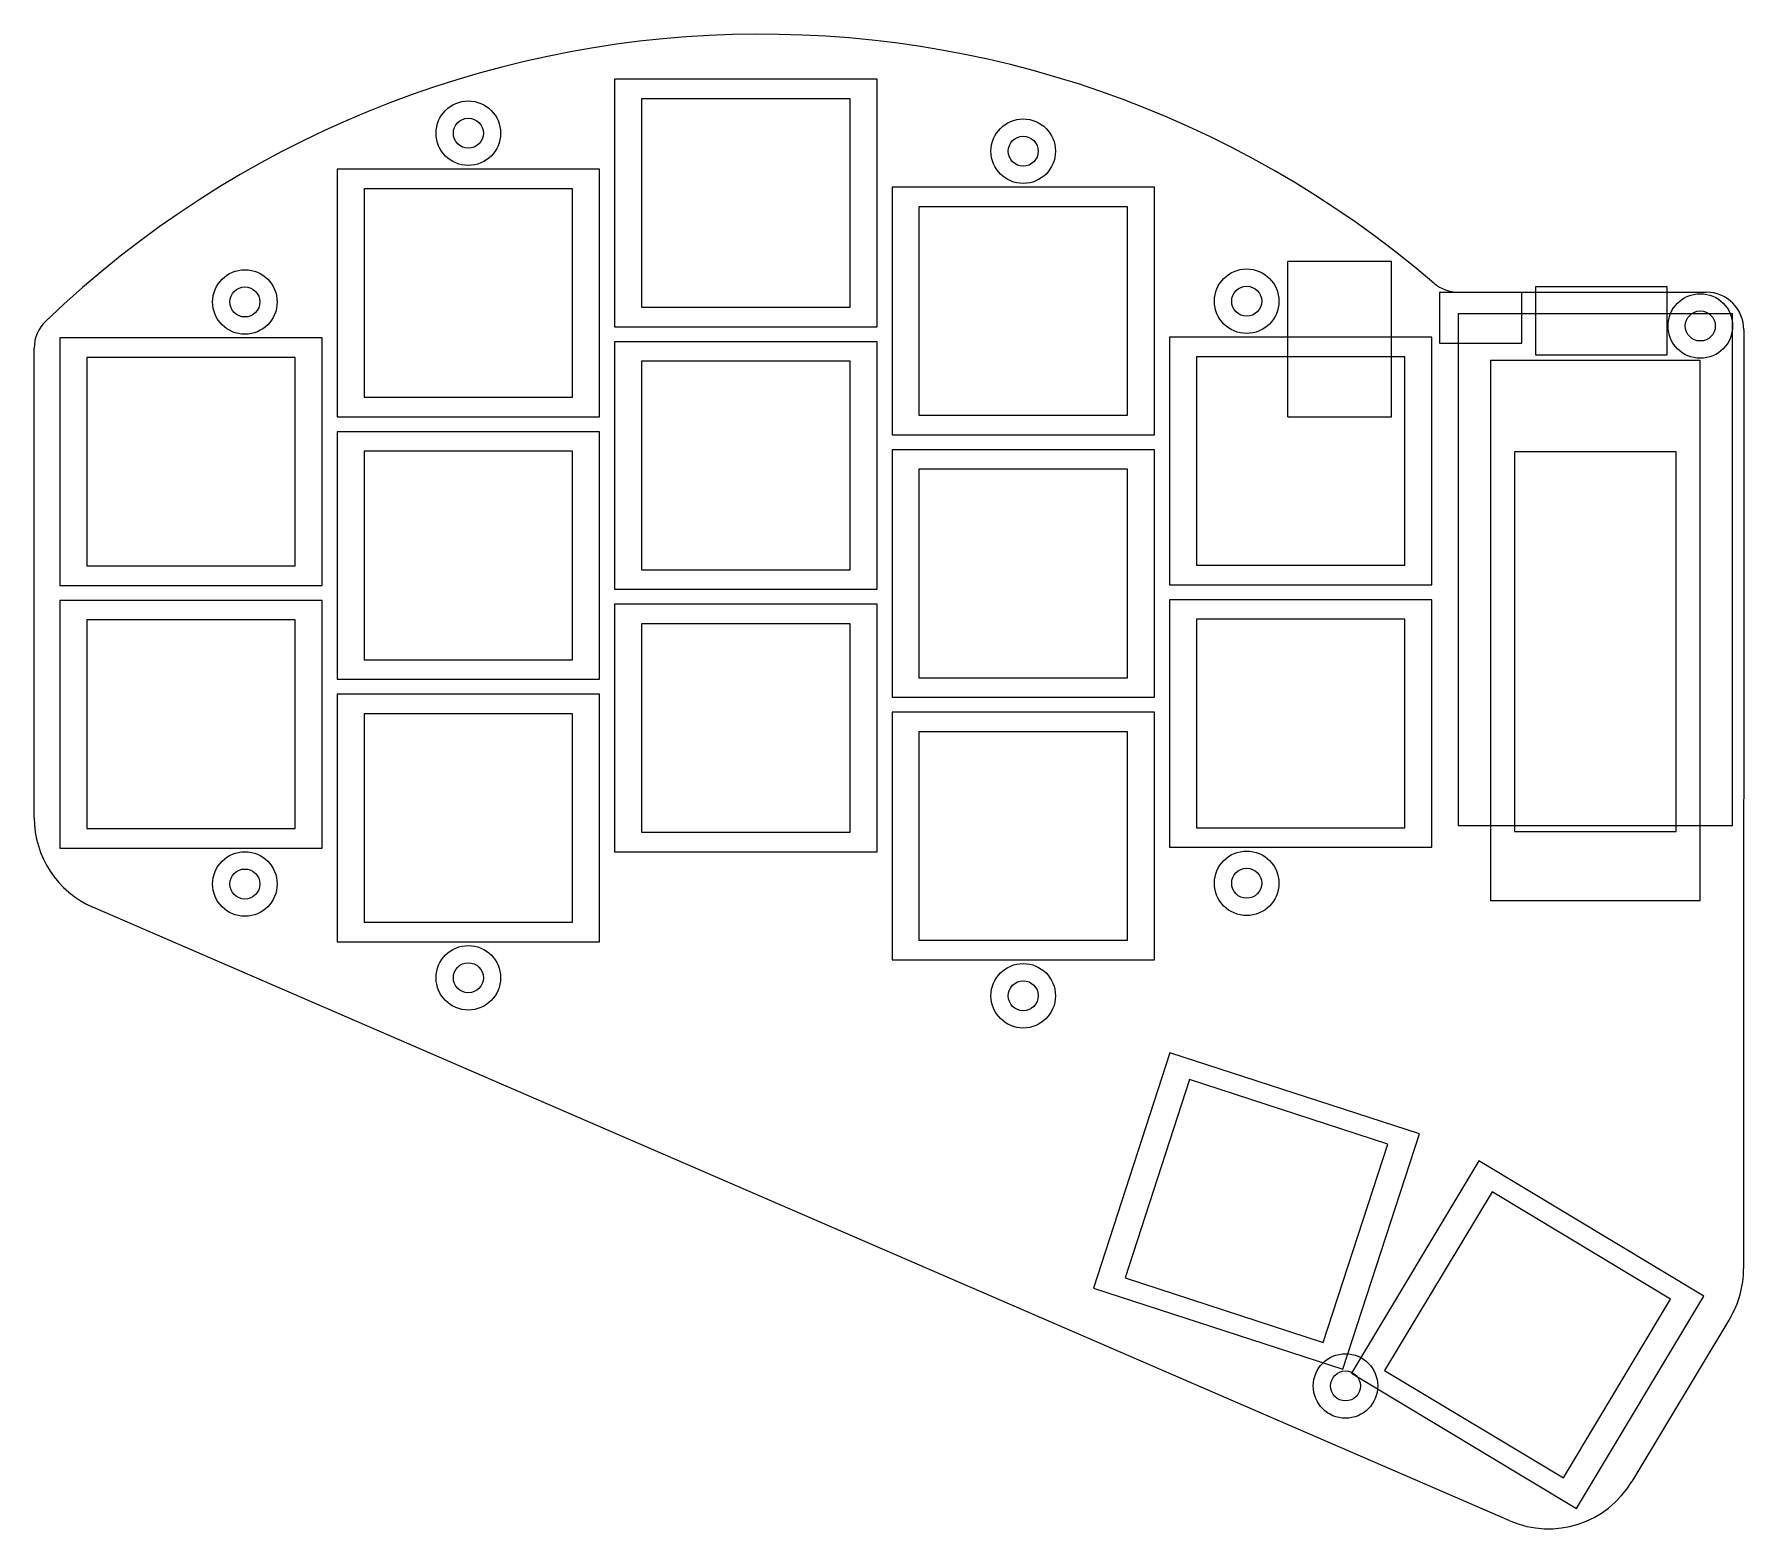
# Model space of a CAD drawing. Header units: millimetres. Extents: x 90 to 204, y -136 to -36.
import ezdxf

# ---------------------------------------------------------------- set-up
doc = ezdxf.new("R2010")
doc.units = ezdxf.units.MM

msp = doc.modelspace()

# ---------------------------------------------------------------- linework, layer by layer
for p, q in [((145.75, -39.5), (128.25, -39.5)), ((128.25, -39.5), (128.25, -56)), ((145.75, -56), (145.75, -39.5)), ((143.95, -40.8), (130.05, -40.8)), ((130.05, -40.8), (130.05, -54.7)), ((143.95, -54.7), (143.95, -40.8)), ((127.25, -45.5), (109.75, -45.5)), ((109.75, -45.5), (109.75, -62)), ((127.25, -62), (127.25, -45.5)), ((164.25, -46.7), (146.75, -46.7)), ((146.75, -46.7), (146.75, -63.2)), ((164.25, -63.2), (164.25, -46.7)), ((125.45, -46.8), (111.55, -46.8)), ((111.55, -46.8), (111.55, -60.7)), ((125.45, -60.7), (125.45, -46.8)), ((162.45, -48), (148.55, -48)), ((148.55, -48), (148.55, -61.9)), ((162.45, -61.9), (162.45, -48)), ((180.05, -51.65), (173.15, -51.65)), ((173.15, -62), (173.15, -51.65)), ((180.05, -62), (180.05, -51.65)), ((198.45, -53.33), (189.65, -53.33)), ((189.65, -53.33), (189.65, -57.88)), ((198.45, -57.88), (198.45, -53.33)), ((130.05, -54.7), (143.95, -54.7)), ((183.25, -53.7), (201.05, -53.7)), ((183.25, -53.7), (183.25, -57.1)), ((188.75, -57.1), (188.75, -53.7)), ((202.8, -55.15), (184.5, -55.15)), ((184.5, -55.15), (184.5, -89.25)), ((202.8, -89.25), (202.8, -55.15)), ((108.75, -56.75), (91.25, -56.75)), ((91.25, -56.75), (91.25, -73.25)), ((108.75, -73.25), (108.75, -56.75)), ((128.25, -56), (145.75, -56)), ((182.75, -56.7), (165.25, -56.7)), ((165.25, -56.7), (165.25, -73.2)), ((182.75, -73.2), (182.75, -56.7)), ((203.55, -56.2), (203.54, -118.78)), ((89.55, -88.73), (89.55, -57.43)), ((106.95, -58.05), (93.05, -58.05)), ((93.05, -58.05), (93.05, -71.95)), ((106.95, -71.95), (106.95, -58.05)), ((145.75, -57), (128.25, -57)), ((128.25, -57), (128.25, -73.5)), ((145.75, -73.5), (145.75, -57)), ((180.95, -58), (167.05, -58)), ((167.05, -58), (167.05, -71.9)), ((180.95, -71.9), (180.95, -58)), ((183.25, -57.1), (188.75, -57.1)), ((189.65, -57.88), (198.45, -57.88)), ((143.95, -58.3), (130.05, -58.3)), ((130.05, -58.3), (130.05, -72.2)), ((143.95, -72.2), (143.95, -58.3)), ((200.65, -58.25), (186.65, -58.25)), ((186.65, -58.25), (186.65, -94.25)), ((200.65, -94.25), (200.65, -58.25)), ((111.55, -60.7), (125.45, -60.7)), ((109.75, -62), (127.25, -62)), ((148.55, -61.9), (162.45, -61.9)), ((173.15, -62), (180.05, -62)), ((127.25, -63), (109.75, -63)), ((109.75, -63), (109.75, -79.5)), ((127.25, -79.5), (127.25, -63)), ((146.75, -63.2), (164.25, -63.2)), ((125.45, -64.3), (111.55, -64.3)), ((111.55, -64.3), (111.55, -78.2)), ((125.45, -78.2), (125.45, -64.3)), ((164.25, -64.2), (146.75, -64.2)), ((146.75, -64.2), (146.75, -80.7)), ((164.25, -80.7), (164.25, -64.2)), ((199.05, -64.35), (188.25, -64.35)), ((188.25, -64.35), (188.25, -89.65)), ((199.05, -89.65), (199.05, -64.35)), ((162.45, -65.5), (148.55, -65.5)), ((148.55, -65.5), (148.55, -79.4)), ((162.45, -79.4), (162.45, -65.5)), ((93.05, -71.95), (106.95, -71.95)), ((130.05, -72.2), (143.95, -72.2)), ((167.05, -71.9), (180.95, -71.9)), ((91.25, -73.25), (108.75, -73.25)), ((128.25, -73.5), (145.75, -73.5)), ((165.25, -73.2), (182.75, -73.2)), ((108.75, -74.25), (91.25, -74.25)), ((91.25, -74.25), (91.25, -90.75)), ((108.75, -90.75), (108.75, -74.25)), ((145.75, -74.5), (128.25, -74.5)), ((128.25, -74.5), (128.25, -91)), ((145.75, -91), (145.75, -74.5)), ((182.75, -74.2), (165.25, -74.2)), ((165.25, -74.2), (165.25, -90.7)), ((182.75, -90.7), (182.75, -74.2)), ((106.95, -75.55), (93.05, -75.55)), ((93.05, -75.55), (93.05, -89.45)), ((106.95, -89.45), (106.95, -75.55)), ((143.95, -75.8), (130.05, -75.8)), ((130.05, -75.8), (130.05, -89.7)), ((143.95, -89.7), (143.95, -75.8)), ((180.95, -75.5), (167.05, -75.5)), ((167.05, -75.5), (167.05, -89.4)), ((180.95, -89.4), (180.95, -75.5)), ((111.55, -78.2), (125.45, -78.2)), ((109.75, -79.5), (127.25, -79.5)), ((148.55, -79.4), (162.45, -79.4)), ((127.25, -80.5), (109.75, -80.5)), ((109.75, -80.5), (109.75, -97)), ((127.25, -97), (127.25, -80.5)), ((146.75, -80.7), (164.25, -80.7)), ((125.45, -81.8), (111.55, -81.8)), ((111.55, -81.8), (111.55, -95.7)), ((125.45, -95.7), (125.45, -81.8)), ((164.25, -81.7), (146.75, -81.7)), ((146.75, -81.7), (146.75, -98.2)), ((164.25, -98.2), (164.25, -81.7)), ((162.45, -83), (148.55, -83)), ((148.55, -83), (148.55, -96.9)), ((162.45, -96.9), (162.45, -83)), ((93.05, -89.45), (106.95, -89.45)), ((130.05, -89.7), (143.95, -89.7)), ((167.05, -89.4), (180.95, -89.4)), ((184.5, -89.25), (202.8, -89.25)), ((188.25, -89.65), (199.05, -89.65)), ((91.25, -90.75), (108.75, -90.75)), ((128.25, -91), (145.75, -91)), ((165.25, -90.7), (182.75, -90.7)), ((186.65, -94.25), (200.65, -94.25)), ((187.94, -135.6), (93.47, -94.7)), ((111.55, -95.7), (125.45, -95.7)), ((109.75, -97), (127.25, -97)), ((148.55, -96.9), (162.45, -96.9)), ((146.75, -98.2), (164.25, -98.2)), ((165.28, -104.4), (160.18, -120.09)), ((181.92, -109.81), (165.28, -104.4)), ((166.59, -106.19), (162.29, -119.41)), ((179.81, -110.49), (166.59, -106.19)), ((175.51, -123.71), (179.81, -110.49)), ((176.82, -125.5), (181.92, -109.81)), ((185.89, -111.61), (177.39, -125.76)), ((200.89, -120.63), (185.89, -111.61)), ((186.76, -113.66), (179.6, -125.57)), ((198.67, -120.82), (186.76, -113.66)), ((162.29, -119.41), (175.51, -123.71)), ((160.18, -120.09), (176.82, -125.5)), ((191.52, -132.73), (198.67, -120.82)), ((192.39, -134.77), (200.89, -120.63)), ((202.61, -122.12), (196.09, -132.98)), ((177.39, -125.76), (192.39, -134.77)), ((179.6, -125.57), (191.52, -132.73))]:
    msp.add_line(p, q)
for centre, radius in [((118.5, -43.1), 2.15), ((118.5, -43.1), 1), ((155.5, -44.3), 2.15), ((155.5, -44.3), 1), ((103.6, -54.35), 2.15), ((170.4, -54.3), 2.15), ((103.6, -54.35), 1), ((170.4, -54.3), 1), ((200.65, -55.95), 2.15), ((200.65, -55.95), 1), ((103.6, -93.15), 2.15), ((170.4, -93.1), 2.15), ((103.6, -93.15), 1), ((170.4, -93.1), 1), ((118.5, -99.4), 2.15), ((118.5, -99.4), 1), ((155.5, -100.6), 2.15), ((155.5, -100.6), 1), ((176.99, -126.61), 2.15), ((176.99, -126.61), 1)]:
    msp.add_circle(centre, radius)
for centre, radius, start, end in [((138, -105.5), 69, 49.4149, 133.7075), ((184.52, -51.2), 2.5, 229.4149, 270), ((201.05, -56.2), 2.5, 359.9933, 90), ((92.05, -57.43), 2.5, 133.7075, 180), ((96.05, -88.73), 6.5, 180, 246.5893), ((197.04, -118.78), 6.5, 329, 359.9933), ((201.04, -118.78), 2.5, 359.993305, 359.9933079), ((200.47, -120.84), 2.5, 328.9999987, 329), ((190.52, -129.63), 6.5, 246.5893, 329), ((188.93, -133.3), 2.5, 246.5892797, 246.5892829)]:
    msp.add_arc(centre, radius, start, end)

doc.saveas('drawing.dxf')
